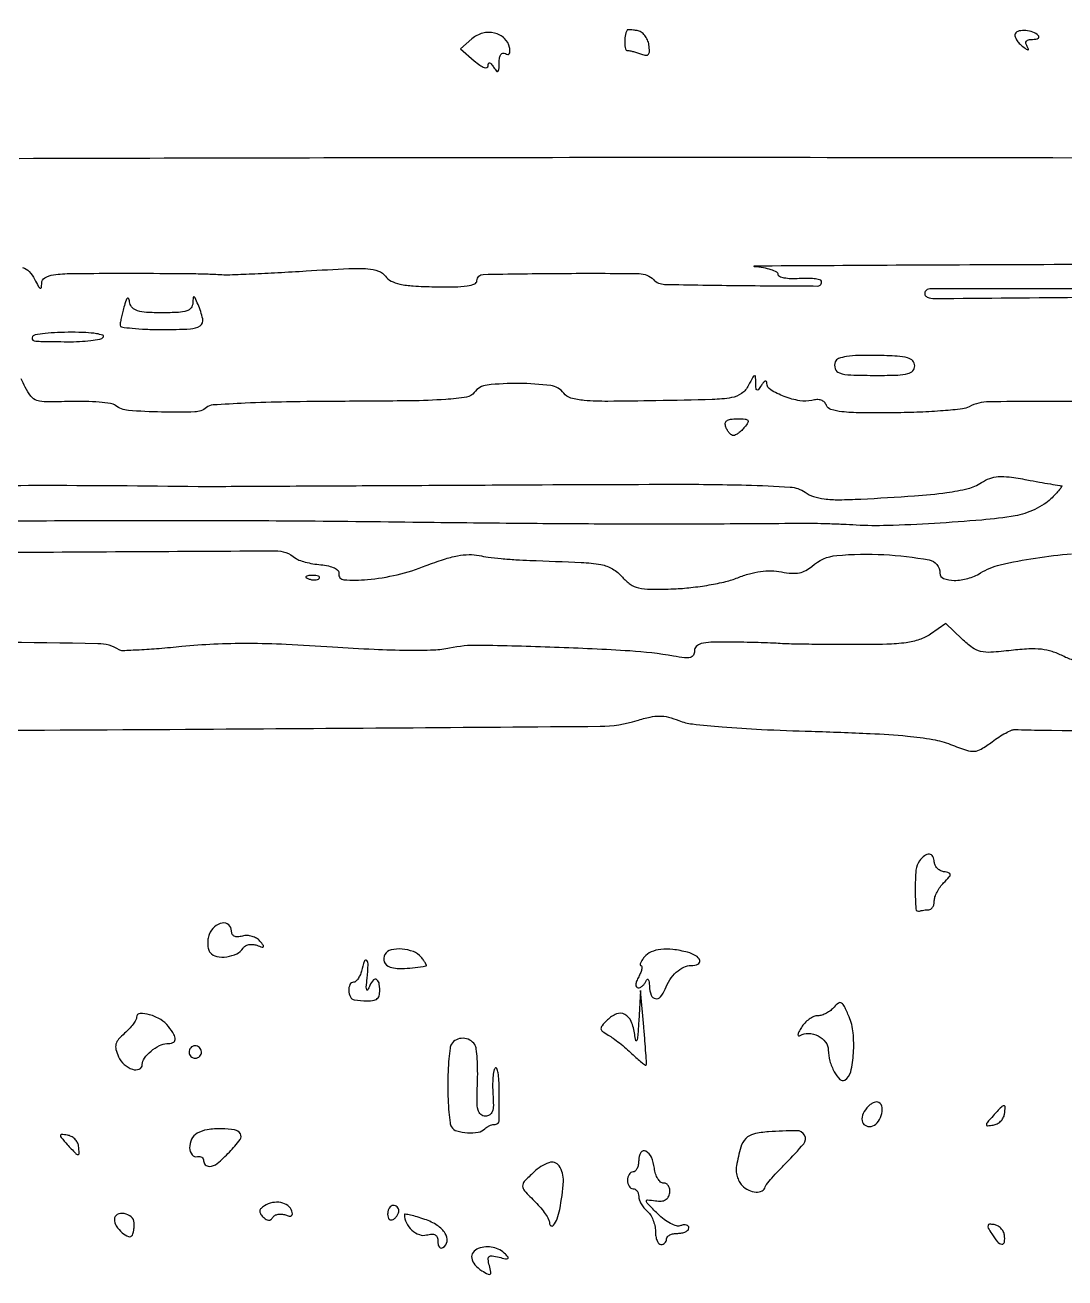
# Model space of a CAD drawing. Extents: x 0 to 5034, y 0 to 2560.
# Drawn here: x 1375 to 1561.4, y 165 to 389.6 of the extents above; entities that cross this region are included whole.
import ezdxf

# ---------------------------------------------------------------- set-up
doc = ezdxf.new("R2010")
doc.units = 0

msp = doc.modelspace()

# ---------------------------------------------------------------- linework, layer by layer
for points in [[(1316.795999, 263.01022, 0.001331), (1406.547551, 263.367364, 0.000323), (1478.117063, 263.888966, 0.073415), (1484.710471, 264.915834, -0.020487), (1487.041327, 265.53614, -0.055004), (1488.745096, 265.722995, -0.062259), (1490.323676, 265.52461, -0.032567), (1492.210471, 264.910873, 0.066249), (1494.624274, 264.301488, 0.008506), (1499.949636, 263.778058, 0.008537), (1506.998716, 263.327072, 0.00417), (1516, 262.980559, -0.003453), (1526.506043, 262.59121, -0.012568), (1533.166558, 262.13034, -0.01944), (1537.735635, 261.518604, -0.050542), (1540.928049, 260.624869, 0.01252), (1543.775548, 259.58891, 0.097578), (1545.169357, 259.407609, 0.120388), (1546.401141, 259.795151, 0.023054), (1548.362986, 261.110246, -0.01624), (1549.592295, 261.958794, -0.019671), (1550.799462, 262.669905, -0.018635), (1551.846663, 263.1832, -0.113406), (1552.434936, 263.297942, 0.005438), (1557.115, 263.193366, 0.000016), (1618.338811, 262.493314, 0.000014), (1679.769463, 261.794626, 0.006046)], [(1956.128309, 365.229883, 0.00009), (1885, 365.077819, -0.000677), (1842.375543, 365.036781, -0.000284), (1785.015625, 365.091866, -0.000281), (1723.676664, 365.220158, -0.000366), (1667.5, 365.41037, 0.000541), (1555.748589, 365.749556, 0.000788), (1457.207454, 365.786669, 0.000415), (1373.916606, 365.617634, 0.012538)], [(1332.194971, 306.91274, -0.001155), (1377.025873, 307.073428, -0.004016), (1406, 306.877592, 0.004907), (1407.1878, 306.87168, 0.000015), (1422.488545, 306.946143, 0.000086), (1439.781284, 307.033805, 0.000054), (1460.024835, 307.142117, -0.000754), (1490.690492, 307.263243, -0.006631), (1504.262504, 307.11639, -0.010106), (1512.15381, 306.766633, -0.137484), (1514.844079, 305.821765, 0.073865), (1516.365027, 305.061477, 0.048842), (1518.275332, 304.637342, 0.03262), (1520.906539, 304.490746, 0.010469), (1524.819244, 304.610115, 0.004102), (1534.435671, 305.184311, 0.016843), (1540.244048, 305.776036, 0.027247), (1544.047663, 306.506313, 0.084166), (1546.437446, 307.55097, -0.056329), (1547.951888, 308.315497, -0.073166), (1549.470751, 308.637467, -0.048962), (1551.443631, 308.568331, -0.012481), (1554.607086, 308.064837, 0.001309), (1556.847244, 307.656786, 0.001954), (1558.808232, 307.312796, 0.000819), (1560.488362, 307.027669, 0.041641), (1560.820023, 307, -0.60919), (1560.880252, 306.883315, -0.016651), (1560.438751, 306.303871, -0.017206), (1559.770236, 305.539813, -0.008917), (1558.886364, 304.630198, -0.055093), (1557.684341, 303.674285, -0.029823), (1556.025994, 302.763722, -0.029326), (1554.206275, 302.028723, -0.040671), (1552.5, 301.604043, -0.019054), (1546.514066, 300.8547, -0.006985), (1538.008442, 300.237271, -0.006834), (1529.576536, 299.859058, -0.022397), (1524, 299.935075, 0.004025), (1521.601809, 300.05597, 0.002954), (1518.940625, 300.152907, 0.002985), (1516.420576, 300.214743, 0.006629), (1514.5, 300.224934, -0.001166), (1497.063602, 300.126954, -0.001524), (1481.121314, 300.123135, -0.001473), (1464.755004, 300.217327, -0.000981), (1446, 300.417337, 0.001267), (1422.597688, 300.653524, 0.001811), (1401.834244, 300.735229, 0.001556), (1378.86177, 300.670903, 0.000656), (1348, 300.447923, -0.000938)], [(1374.553202, 346.138584, -0.11886), (1375.744833, 345.369093, -0.073565), (1376.709776, 344, 0.009444), (1377.36091, 342.767301, 0.140891), (1377.701747, 342.426052, 0.51751), (1377.918411, 342.530459, 0.039623), (1377.985258, 343.293127, -0.264113), (1378.549687, 344.268366, -0.099328), (1380.095776, 344.80088, -0.030659), (1383.337667, 345.03599, -0.002945), (1391.25, 345.077185, -0.000352), (1400.270371, 345.064659, -0.002627), (1404.554629, 345.033184, -0.005348), (1407.442675, 344.965894, -0.005809), (1410.25, 344.837771, 0.023381), (1411.716857, 344.822412, 0.001825), (1415.630733, 344.978795, 0.002487), (1420.299994, 345.205708, 0.001898), (1425.407816, 345.498854, -0.003356), (1433.020106, 345.913467, -0.028617), (1436.43764, 345.880934, -0.071563), (1438.36672, 345.47053, -0.147793), (1439.586213, 344.55121, 0.11889), (1440.602834, 343.690121, 0.063847), (1442.162133, 343.141053, 0.037681), (1444.558433, 342.813817, 0.009922), (1448.428835, 342.656793, 0.008664), (1452.018817, 342.64467, 0.032372), (1454.267801, 342.821966, 0.056034), (1455.602566, 343.170395, 0.310392), (1456.000438, 343.75, -0.408862), (1457.113827, 344.884756, -0.003155), (1471.224535, 345.059004, -0.004275), (1485.084528, 345.024202, -0.196039), (1487.658824, 343.941176, 0.193599), (1489.650149, 343.092368, 0.002576), (1503.308222, 342.88322, 0.001957), (1517.143263, 342.796824, 0.512262), (1517.75, 343.635466, 0.260056), (1517.445434, 343.914371, 0.028156), (1516.471875, 344.087817, 0.028847), (1515.204969, 344.166888, 0.019185), (1513.75, 344.117821, -0.025584), (1512.31277, 344.087749, -0.041699), (1511.101563, 344.22592, -0.051939), (1510.247548, 344.490774, -0.300126), (1510, 344.866033, 0.282309), (1509.74344, 345.284214, 0.038261), (1508.751563, 345.696247, 0.03484), (1507.378569, 346.043294, 0.022403), (1505.75, 346.261397, -0.953798), (1505.756358, 346.416215, -0.000198), (1531.149537, 346.564624, -0.000662), (1561.397014, 346.689385, -0.000371), (1598.184595, 346.765109, -0.00054)], [(1564.812658, 322.100773, 0.002893), (1547.788538, 322.044539, 0.121164), (1544.272494, 321.145834, -0.095818), (1543.046387, 320.766092, -0.007401), (1539.602309, 320.439681, -0.009914), (1535.45026, 320.190829, -0.007402), (1530.865111, 320.075115, -0.004837), (1524.803747, 320.070546, -0.02483), (1521.448396, 320.267293, -0.045037), (1519.471779, 320.664336, -0.233127), (1518.677025, 321.399277, 0.112524), (1518.302841, 321.957511, 0.106408), (1517.716604, 322.312242, 0.089719), (1516.949079, 322.430743, 0.057565), (1516.054232, 322.303931, -0.108911), (1513.899147, 322.220246, -0.046307), (1511.100196, 322.996997, -0.044697), (1508.669285, 324.179023, -0.259423), (1507.984687, 325.37132, 0.146653), (1507.892857, 325.663217, 0.346826), (1507.689119, 325.727825, 0.127683), (1507.375501, 325.506479, 0.032129), (1507, 325, -0.016603), (1506.459092, 324.221009, -0.36348), (1506.208116, 324.161347, -0.2674), (1506.042372, 324.411942, -0.011687), (1506.000571, 325.5, 0.015107), (1505.950643, 326.602911, 0.503004), (1505.757976, 326.724578, 0.180103), (1505.468712, 326.468184, 0.005307), (1504.70703, 325, -0.120345), (1503.455072, 323.536024, -0.115024), (1501.648586, 322.783463, -0.034697), (1498.202776, 322.450543, -0.00223), (1488.101534, 322.223306, -0.003133), (1479.460575, 322.121627, -0.021906), (1475.245867, 322.283148, -0.046591), (1472.827629, 322.711273, -0.169363), (1471.561931, 323.584417, 0.206792), (1469.233816, 324.953476, 0.028995), (1463.538745, 325.328647, 0.028871), (1457.841216, 325.044004, 0.210996), (1455.5296, 323.709593, -0.199267), (1454.15813, 322.876186, -0.0216), (1450.399033, 322.46303, -0.013602), (1444.071079, 322.21564, -0.002133), (1431.591009, 322.120705, 0.00337), (1421.869031, 322.022696, 0.007464), (1414.457774, 321.787312, 0.004183), (1408.688352, 321.469426, 0.15864), (1407.494099, 320.995103, -0.167301), (1405.435138, 320.217301, -0.01298), (1399.45628, 320.195172, -0.01404), (1393.511224, 320.494675, -0.140859), (1391.206521, 321.357681, 0.121831), (1390.337309, 321.720783, 0.01543), (1388.304837, 321.970758, 0.017359), (1385.831185, 322.111422, 0.013628), (1383.144823, 322.097542, -0.007791), (1378.885128, 322.025801, -0.077646), (1377.126782, 322.298245, -0.150597), (1376.034728, 323.057687, -0.05358), (1375.018453, 324.689013, 0.01114), (1374.279571, 326.135129, 0.134315)], [(1368.934005, 295.041976, -0.000516), (1419.843868, 295.334746, -0.176149), (1423.447108, 294.043896, 0.08687), (1424.079614, 293.682235, 0.021534), (1425.22333, 293.324614, 0.021373), (1426.587831, 293.023419, 0.019981), (1428.004015, 292.831705, -0.0294), (1429.399667, 292.615943, -0.057716), (1430.462254, 292.254984, -0.08709), (1431.10789, 291.797448, -0.248443), (1431.262248, 291.286744, 0.4522), (1432.148081, 290.135539, 0.03858), (1436.356631, 290.184127, 0.036044), (1441.694302, 291.049479, 0.035138), (1446.899436, 292.676893, -0.0148), (1450.032996, 293.798324, -0.031253), (1452.532115, 294.440688, -0.040283), (1454.603618, 294.666501, -0.061684), (1456.399436, 294.495103, 0.022765), (1457.994395, 294.216643, 0.007575), (1460.351709, 293.9511, 0.007523), (1462.975476, 293.735523, 0.008498), (1465.5, 293.609349, -0.002799), (1474.707491, 293.254324, -0.033467), (1478.243534, 292.860038, -0.088917), (1480.317913, 292.090292, -0.080776), (1482.075583, 290.628082, 0.059244), (1483.496141, 289.339433, 0.098938), (1484.963878, 288.681931, 0.056309), (1487.104483, 288.442406, 0.009016), (1491.31897, 288.522897, 0.018578), (1494.380153, 288.750695, 0.015054), (1497.640365, 289.215238, 0.015318), (1500.623239, 289.826965, 0.037614), (1502.754613, 290.505241, -0.027202), (1504.858902, 291.223432, -0.035683), (1506.847203, 291.63306, -0.03829), (1508.751778, 291.738487, -0.041073), (1510.604993, 291.546281, 0.028962), (1512.414741, 291.314211, 0.062755), (1513.812531, 291.392173, 0.075832), (1514.974212, 291.793244, 0.063021), (1516.047011, 292.542545, -0.16271), (1520.503277, 294.495132, -0.035696), (1528.98139, 294.656362, -0.033412), (1537.050483, 293.690391, -0.360743), (1539, 291.33994, 0.313773), (1539.67221, 290.374229, 0.089552), (1541.570557, 290.036642, 0.067441), (1544.032477, 290.376835, 0.069715), (1546.285183, 291.359134, -0.080195), (1549.825967, 292.816045, -0.018931), (1556.122635, 294.042996, -0.01996), (1562.604087, 294.789524, -0.058397)], [(1563.128326, 275.656864, -0.050584), (1561.020464, 276.489417, 0.042687), (1559.117246, 277.276038, 0.050007), (1557.206102, 277.676744, 0.039722), (1554.922817, 277.739189, 0.015873), (1551.802719, 277.477103, -0.012022), (1548.161658, 277.143007, -0.074215), (1546.292566, 277.294173, -0.101859), (1544.82094, 277.972438, -0.032283), (1542.961911, 279.536492), (1540.08936, 282.288571), (1537.29468, 280.394285, -0.066944), (1535.337264, 279.419616, -0.048251), (1532.959829, 278.858237, -0.02798), (1529.477675, 278.580794, -0.006214), (1523.5, 278.514237, -0.001627), (1519.104985, 278.534227, -0.001991), (1514.996875, 278.582643, -0.00166), (1511.543509, 278.648565, -0.014222), (1510, 278.727118, 0.010348), (1508.641174, 278.806831, 0.002525), (1506.398438, 278.880535, 0.002587), (1503.826172, 278.93875, 0.002576), (1501.25, 278.970443, 0.009223), (1497.931706, 278.932955, 0.05423), (1496.209406, 278.693587, 0.134449), (1495.334023, 278.199618, 0.200044), (1495, 277.398156, -0.127561), (1494.800562, 276.629145, -0.206762), (1494.273565, 276.223916, -0.091319), (1493.240367, 276.156038, -0.014971), (1491.25, 276.449668, 0.028893), (1483.442478, 277.380311, 0.00633), (1469.928684, 278.032309, 0.00472), (1456.300951, 278.388205, 0.057441), (1451.108957, 277.877294, -0.044375), (1448.26875, 277.522854, -0.011166), (1443.60227, 277.461584, -0.00972), (1437.574159, 277.634285, -0.005146), (1430.108957, 278.070542, 0.005985), (1421.821224, 278.540916, 0.010363), (1414.924479, 278.70647, 0.012035), (1408.843273, 278.580002, 0.013954), (1403.069231, 278.159091, -0.004882), (1399.016413, 277.789626, -0.007355), (1395.477242, 277.554145, -0.003436), (1392.47782, 277.41951, -0.148978), (1391.871624, 277.57934, 0.135493), (1388.067689, 278.690617, 0.000815), (1351.442953, 279.176048, 0.001383)]]:
    msp.add_lwpolyline(points, format="xyb")
for points in [[(1482.923489, 388.661516, 0.069046), (1482.591834, 387.606286, 0.047378), (1482.501479, 386.352874, 0.049821), (1482.630802, 385.300554, 0.350634), (1483.006696, 385, -0.048556), (1483.43598, 384.958213, -0.014221), (1484.083191, 384.811778, -0.014141), (1484.806054, 384.60452, -0.014726), (1485.506209, 384.359244, 0.057896), (1486.322708, 384.150109, 0.263239), (1486.761722, 384.325311, 0.17968), (1486.942215, 384.868664, 0.027768), (1486.837996, 386.018727, 0.068092), (1486.57791, 386.916879, 0.067058), (1486.085224, 387.717305, 0.072693), (1485.444236, 388.302572, 0.113438), (1484.75, 388.570999, 0.009044), (1484.073675, 388.655947, 0.014337), (1483.491587, 388.701552, 0.008224), (1483.013397, 388.717371, 0.29434)], [(1552.514981, 388.02424, 0.196973), (1552.447806, 387.619837, 0.069686), (1552.660607, 387.060445, 0.055997), (1553.095771, 386.443792, 0.040761), (1553.702969, 385.863307, 0.00934), (1554.472868, 385.262379, 0.131458), (1554.795177, 385.132651, 0.576573), (1554.885796, 385.252848, 0.035256), (1554.632941, 385.75, -0.086246), (1554.426943, 386.282809, -0.21815), (1554.520535, 386.677706, -0.174402), (1554.910177, 386.923724, -0.054518), (1555.60765, 387, 0.03874), (1556.223743, 387.047807, 0.110212), (1556.622078, 387.204336, 0.247304), (1556.745069, 387.433836, 0.200753), (1556.637722, 387.695611, 0.107955), (1555.686002, 388.306066, 0.069035), (1554.39811, 388.590542, 0.074326), (1553.19614, 388.507672, 0.202712)], [(1455.108639, 387.094222), (1453.054849, 385.31298), (1455.527425, 383.163103, 0.022652), (1456.548632, 382.353377, 0.069033), (1457.328926, 381.939921, 0.181963), (1457.79917, 381.944894, 0.30603), (1458.015313, 382.256613, -0.069983), (1458.083421, 382.701079, -0.403459), (1458.27167, 382.806881, -0.165257), (1458.563972, 382.614333, -0.021759), (1459, 382, 0.025105), (1459.516117, 381.283036, 0.418214), (1459.780177, 381.255355, 0.210879), (1459.949135, 381.59016, 0.011265), (1459.984687, 382.809017, -0.037519), (1460.059809, 383.727188, -0.110792), (1460.291645, 384.312175, -0.212089), (1460.650791, 384.534752, -0.174334), (1461.096132, 384.440587, 0.109215), (1461.517717, 384.293349, 0.277144), (1461.802194, 384.421166, 0.160506), (1461.923559, 384.828607, 0.041492), (1461.846132, 385.518714, 0.154734), (1460.933468, 387.18261, 0.133879), (1459.175485, 388.133638, 0.121503), (1457.035659, 388.107731, 0.115642)], [(1536.388191, 341.819098, 0.105879), (1536.286809, 341.534846, 0.116595), (1536.316095, 341.244476, 0.113952), (1536.47359, 340.993034, 0.097739), (1536.733688, 340.819098, 0.101111), (1538.099354, 340.552155, 0.000033), (1592.481259, 341.018206, 0.000029), (1646.936246, 341.491716, 0.790599), (1647, 341.771456, 0.114538), (1645.080429, 342.218536, 0.000078), (1591.371728, 342.250072, 0.000041), (1537.195404, 342.26901, 0.260006)], [(1392.723215, 339, 0.006584), (1392.455784, 337.987865, 0.00755), (1392.22772, 337.014063, 0.006888), (1392.058418, 336.183888, 0.042325), (1392.013655, 335.75, 0.379745), (1392.269279, 335.451179, 0.009364), (1394.207136, 335.220312, 0.015581), (1396.62532, 335.053948, 0.009382), (1399.5, 335, 0.010172), (1404.625156, 335.104272, 0.142161), (1406.357256, 335.684265, 0.304457), (1406.835837, 336.903054, 0.047272), (1406, 339.5, 0.005675), (1405.489401, 340.652006, 0.223503), (1405.282091, 340.827495, 0.467319), (1405.131074, 340.721577, 0.011173), (1405.070285, 339.75, -0.156078), (1404.750514, 338.873435, -0.151935), (1403.978129, 338.333858, -0.065847), (1402.475952, 338.065614, -0.011301), (1399.573324, 338, -0.012634), (1396.738827, 338.071635, -0.060815), (1395.151646, 338.347378, -0.122949), (1394.251675, 338.884605, -0.146795), (1393.782884, 339.75, 0.031312), (1393.570607, 340.524388, 0.500617), (1393.348481, 340.59612, 0.162764), (1393.098217, 340.254442, 0.009498)], [(1376.345492, 333.75, 0.221091), (1376.287424, 333.261836, 0.2834), (1376.625764, 332.975878, 0.033421), (1377.827058, 332.876479, 0.001132), (1382.575, 332.8125, 0.014696), (1384.773977, 332.85248, 0.019438), (1386.769375, 333.025391, 0.017126), (1388.388836, 333.286003, 0.148986), (1389.025, 333.625, 0.558959), (1388.942448, 333.971333, 0.041101), (1387.77986, 334.25, 0.02655), (1385.878897, 334.440758, 0.011732), (1383.354508, 334.5, 0.010698), (1380.812772, 334.445609, 0.015953), (1378.595595, 334.279688, 0.01095), (1376.795142, 334.047051, 0.220164)], [(1520.248518, 329.206872, 0.170822), (1520.214504, 327.97519, 0.240662), (1520.975696, 327.210506, 0.070902), (1523.010959, 326.853217, 0.008053), (1527.694444, 326.777778, 0.007822), (1531.438022, 326.836346, 0.053882), (1533.256879, 327.090711, 0.143513), (1534.154654, 327.618769, 0.190773), (1534.5, 328.490951, 0.193526), (1534.147923, 329.366518, 0.136305), (1533.224727, 329.913907, 0.052705), (1531.370336, 330.211169, 0.008033), (1527.622057, 330.352062, 0.01103), (1524.433568, 330.350297, 0.032879), (1522.259871, 330.157758, 0.048882), (1520.84534, 329.793907, 0.217159)], [(1504, 317.5, -0.02787), (1503.46681, 316.925878, -0.031713), (1502.894443, 316.440625, -0.033421), (1502.36337, 316.097977, -0.127224), (1501.984544, 316, -0.154241), (1501.647959, 316.106361, -0.056875), (1501.271248, 316.440625, -0.04955), (1500.915545, 316.926046, -0.041764), (1500.638374, 317.5, -0.104971), (1500.528489, 318.193102, -0.223368), (1500.778839, 318.660809, -0.130387), (1501.443216, 318.926554, -0.030306), (1502.65383, 319, -0.015828), (1504.068484, 318.955208, -0.196494), (1504.542618, 318.725386, -0.330631), (1504.580818, 318.314791, -0.036732)], [(1425.8125, 290.316886, 0.051402), (1426.359369, 290.160852, 0.05415), (1426.916927, 290.123424, 0.060344), (1427.402231, 290.202593, 0.126455), (1427.729167, 290.395833, 0.296942), (1427.77538, 290.614691, 0.208169), (1427.592839, 290.799335, 0.077125), (1427.112848, 290.910055, 0.028489), (1426.416667, 290.921053, 0.018894), (1425.670344, 290.862007, 0.168741), (1425.37858, 290.720685, 0.470617), (1425.395823, 290.538436, 0.054073)], [(1535.326553, 239.75, 0.138954), (1534.713815, 238.109586, 0.021136), (1534.575898, 234.581583, 0.017843), (1534.709061, 231.158008, 0.503622), (1535.355303, 230.75, -0.038037), (1535.672767, 230.846082, -0.016753), (1536.10437, 230.926562, -0.016468), (1536.569913, 230.981714, -0.021249), (1537, 231, 0.154765), (1537.381386, 231.120948, 0.09778), (1537.70625, 231.461607, 0.080164), (1537.925485, 231.97055, 0.061768), (1538, 232.571429, -0.081828), (1538.118984, 233.293596, -0.037559), (1538.493087, 234.17433, -0.035897), (1539.036222, 235.063164, -0.041305), (1539.678593, 235.821429, 0.010058), (1540.692602, 236.87706, 0.188479), (1540.857185, 237.298157, 0.330021), (1540.64579, 237.583549, 0.026367), (1539.678593, 237.823324, -0.077747), (1539.037206, 238.054159, -0.076543), (1538.493087, 238.470758, -0.081622), (1538.126959, 239.003987, -0.110144), (1538, 239.573324, 0.123087), (1537.757513, 240.543421, 0.259319), (1537.125814, 240.951402, 0.182269), (1536.238998, 240.682326, 0.07062)], [(1408.021287, 226.583333, 0.053149), (1407.789173, 225.698884, 0.049776), (1407.741537, 224.765306, 0.053439), (1407.873337, 223.923262, 0.104219), (1408.179651, 223.319836, 0.178223), (1409.348148, 222.618392, 0.080968), (1411.156601, 222.570799, 0.078375), (1412.949579, 223.109172, 0.14324), (1414.07558, 224.122291, -0.123674), (1414.48315, 224.518388, -0.08135), (1415.097716, 224.751595, -0.0732), (1415.820428, 224.790803, -0.068724), (1416.540519, 224.622825, 0.011632), (1417.478004, 224.287882, 0.322102), (1417.713253, 224.361514, 0.333815), (1417.713223, 224.603552, 0.012059), (1417.104676, 225.373873, 0.088097), (1416.508171, 225.878685, 0.06151), (1415.695865, 226.225696, 0.060128), (1414.801717, 226.37068, 0.07424), (1413.963232, 226.280134, -0.049982), (1413.111456, 226.146259, -0.125944), (1412.499978, 226.266748, -0.170779), (1412.133622, 226.631655, -0.112746), (1412, 227.216702, 0.221115), (1411.498662, 228.294934, 0.217906), (1410.346414, 228.615366, 0.145182), (1408.955238, 227.949834, 0.118901)], [(1439.5, 223, 0.244385), (1439.399921, 221.653696, 0.226947), (1440.446516, 220.73708, 0.085247), (1442.992287, 220.474272, 0.025639), (1446.872445, 220.936164, 0.470042), (1446.939963, 221.053471, 0.038105), (1446.769798, 221.421873, 0.030129), (1446.451238, 221.919836, 0.015843), (1446, 222.5, 0.128735), (1444.61098, 223.495856, 0.072421), (1442.573439, 223.954402, 0.076556), (1440.621311, 223.80567, 0.199684)], [(1486, 222.5, 0.02461), (1485.567772, 221.923711, 0.055341), (1485.313975, 221.440625, 0.118535), (1485.270882, 221.128495, 0.38557), (1485.412739, 221, -0.381638), (1485.582614, 220.848234, -0.079164), (1485.562769, 220.4125, -0.047738), (1485.364021, 219.767527, -0.024274), (1485, 219, 0.031042), (1484.629637, 218.191015, 0.077172), (1484.492234, 217.556421, 0.154155), (1484.591619, 217.161792, 0.260189), (1484.881483, 217, 0.113485), (1485.282953, 217.092311, 0.064422), (1485.701891, 217.367188, 0.059183), (1486.073943, 217.772018, 0.060442), (1486.337719, 218.25, -0.134342), (1486.534095, 218.507991, -0.451325), (1486.717133, 218.471875, -0.102704), (1486.859693, 218.046513, -0.020908), (1486.921053, 217.25, 0.081898), (1487.230802, 215.710128, 0.263994), (1488.005529, 215.067258, 0.269069), (1488.941049, 215.407952, 0.083665), (1489.725431, 216.75, -0.053648), (1490.588389, 218.452337, -0.064991), (1491.749223, 219.813402, -0.073722), (1493.075894, 220.697178, -0.110566), (1494.428571, 221, 0.107052), (1495.630992, 221.260428, 0.371587), (1495.938905, 221.927129, 0.199982), (1495.277364, 222.755915, 0.060212), (1493.75, 223.369714, 0.033381), (1491.136574, 223.886163, 0.060101), (1488.955233, 223.904279, 0.077023), (1487.235596, 223.436685, 0.115215)], [(1435.289749, 220, -0.038887), (1435.024544, 219.234516, -0.050447), (1434.660882, 218.5875, -0.059916), (1434.259476, 218.141258, -0.181596), (1433.883369, 218, 0.293892), (1433.234241, 217.582382, 0.116707), (1433.019461, 216.495274, 0.107005), (1433.308958, 215.363894, 0.25075), (1434, 214.875, 0.015201), (1436.304027, 214.657885, 0.076446), (1437.5894, 214.772635, 0.167576), (1438.274859, 215.215578, 0.156718), (1438.564866, 216, 0.040652), (1438.502349, 217.642613, 0.193287), (1438.059393, 218.451199, 0.397768), (1437.453388, 218.409077, 0.08434), (1436.819925, 217.433624, -0.02415), (1436.42391, 216.626142, -0.638812), (1436.241816, 216.638983, -0.111257), (1436.171382, 217.132163, -0.005695), (1436.319235, 218.75, 0.012628), (1436.502306, 221.114487, 0.187393), (1436.24686, 221.889284, 0.583102), (1435.849379, 221.819429, 0.021315)], [(1485.012562, 211, -0.004051), (1484.83779, 208.452876, -0.056618), (1484.664693, 207.551496, -0.762688), (1484.482814, 207.557899, -0.026927), (1484.282952, 208.664888, 0.06731), (1483.66924, 210.979367, 0.174666), (1482.523636, 212.23538, 0.217691), (1481.032838, 212.320151, 0.103746), (1479.38957, 211.246713, 0.018549), (1478.427022, 210.209971, 0.195193), (1478.24558, 209.672678, 0.226933), (1478.503674, 209.207091, 0.025504), (1479.551848, 208.539202, -0.027131), (1480.421834, 207.980868, -0.010801), (1481.554059, 207.126525, -0.010652), (1482.738612, 206.150215, -0.013179), (1483.797277, 205.189394, 0.009105), (1484.733789, 204.325419, 0.015874), (1485.545043, 203.648769, 0.010372), (1486.209955, 203.150926, 0.470412), (1486.356061, 203.189394, 0.123848), (1486.403357, 203.43866, 0.001158), (1486.288106, 205.318134, 0.003813), (1486.133513, 207.486154, 0.002447), (1485.922599, 210), (1485.345198, 216.5)], [(1520.045051, 213.554284, -0.054517), (1519.430626, 212.959511, -0.043042), (1518.653159, 212.456571, -0.044395), (1517.838997, 212.112899, -0.07783), (1517.118102, 212, 0.104055), (1516.39571, 211.848017, 0.051229), (1515.575868, 211.381761, 0.047701), (1514.790863, 210.700452, 0.050649), (1514.166722, 209.895357, 0.020285), (1513.727554, 209.124195, 0.079456), (1513.556512, 208.605527, 0.37271), (1513.667296, 208.42627, 0.217665), (1513.935124, 208.459904, -0.152903), (1515.446531, 208.846021, -0.105346), (1517.165171, 208.382831, -0.108092), (1518.512516, 207.274164, -0.168294), (1519, 205.866871, 0.068463), (1519.272102, 203.888968, 0.057377), (1520.074068, 201.927121, 0.070495), (1521.08419, 200.580111, 0.348171), (1521.963161, 200.477232, 0.201548), (1523.019802, 201.959021, 0.038869), (1523.50281, 205.290336, 0.041037), (1523.445308, 208.94322, 0.075206), (1522.716362, 211.823256, 0.01268), (1521.885087, 213.667921, 0.13763), (1521.350752, 214.274351, 0.309828), (1520.798922, 214.260042, 0.062895)], [(1395, 211.773676, -0.129765), (1394.862424, 211.252509, -0.030466), (1394.365973, 210.489933, -0.029387), (1393.667803, 209.655569, -0.025212), (1392.841611, 208.86263, 0.034385), (1391.756301, 207.782099, 0.116354), (1391.291307, 206.904405, 0.126941), (1391.288464, 205.956493, 0.044528), (1391.744234, 204.662001, 0.103221), (1392.762532, 203.274841, 0.1026), (1394.252643, 202.407038, 0.177342), (1395.459602, 202.441036, 0.307037), (1396, 203.238095, -0.160697), (1396.378982, 204.386829, -0.057382), (1397.57318, 205.663643, -0.056775), (1399.074636, 206.670589, -0.119901), (1400.428571, 207, 0.089553), (1401.481678, 207.190142, 0.287466), (1401.896305, 207.731387, 0.15892), (1401.690243, 208.647116, 0.030348), (1400.718197, 210.076467, 0.095447), (1399.311825, 211.316392, 0.06101), (1397.30778, 212.188357, 0.081467), (1395.607335, 212.40367, 0.403527)], [(1404.552786, 206.08541, 0.099038), (1404.401684, 205.679226, 0.097945), (1404.417584, 205.244476, 0.097945), (1404.597789, 204.848514, 0.099038), (1404.91459, 204.552786, 0.099038), (1405.320774, 204.401684, 0.097945), (1405.755524, 204.417584, 0.097945), (1406.151486, 204.597789, 0.099038), (1406.447214, 204.91459, 0.099038), (1406.598316, 205.320774, 0.097945), (1406.582416, 205.755524, 0.097945), (1406.402211, 206.151486, 0.099038), (1406.08541, 206.447214, 0.099038), (1405.679226, 206.598316, 0.097945), (1405.244476, 206.582416, 0.097945), (1404.848514, 206.402211, 0.099038)], [(1451.447906, 206.91571, 0.105879), (1451.184825, 206.1781, 0.010377), (1450.974628, 204.290076, 0.012758), (1450.826725, 202.003958, 0.009773), (1450.777778, 199.5, 0.009773), (1450.826725, 196.996042, 0.012758), (1450.974628, 194.709924, 0.010377), (1451.184825, 192.8219, 0.105879), (1451.447906, 192.08429, 0.186818), (1452.422432, 191.346761, 0.055687), (1454.295138, 191.030681, 0.055557), (1456.227091, 191.137145, 0.156086), (1457.416667, 191.75, -0.052335), (1457.771105, 192.037104, -0.038368), (1458.215625, 192.279687, -0.03908), (1458.677688, 192.445602, -0.066753), (1459.083333, 192.5, 0.080377), (1459.433467, 192.556652, 0.091482), (1459.730729, 192.720313, 0.100741), (1459.929475, 192.963952, 0.121457), (1460, 193.25), (1460, 195.150521), (1460, 198.666667, 0.014308), (1459.950129, 200.409146, 0.030038), (1459.791654, 201.754154, 0.048467), (1459.563059, 202.566831, 0.541487), (1459.290735, 202.624069, 0.153335), (1459.030333, 202.125222, 0.021576), (1458.873752, 200.960664, 0.022959), (1458.809667, 199.524692, 0.017693), (1458.867204, 197.957402, -0.017035), (1458.944265, 195.931003, -0.08402), (1458.758644, 194.807258, -0.173781), (1458.289437, 194.221628, -0.138679), (1457.505734, 194, -0.182236), (1456.691994, 194.306773, -0.1543), (1456.213832, 195.098032, -0.060167), (1456.027442, 196.681052, -0.009451), (1456.096273, 199.825267, 0.012212), (1456.13419, 202.141842, 0.015397), (1456.050909, 204.284439, 0.013522), (1455.87915, 206.055406, 0.107878), (1455.607991, 206.825267, 0.133108), (1454.732778, 207.64481, 0.117071), (1453.518893, 207.961005, 0.11934), (1452.310726, 207.696135, 0.141903)], [(1526.160081, 195.760081, 0.085298), (1525.250281, 194.472706, 0.146643), (1525.050682, 193.185352, 0.227897), (1525.597576, 192.360598, 0.184554), (1526.655524, 192.176676, 0.167332), (1527.749567, 192.809585, 0.099149), (1528.502662, 194.133817, 0.108895), (1528.648076, 195.547492, 0.229609), (1528.071015, 196.456111, 0.156552), (1527.698341, 196.548492, 0.070543), (1527.199952, 196.443073, 0.059731), (1526.659501, 196.169481, 0.049405)], [(1548.568603, 194.075805, 0.005286), (1547.46245, 192.827239, 0.18237), (1547.328564, 192.464567, 0.435285), (1547.519364, 192.289449, 0.016801), (1548.580487, 192.408934, 0.084275), (1549.268867, 192.632391, 0.071263), (1549.890588, 193.080312, 0.072374), (1550.353247, 193.67682, 0.09263), (1550.578388, 194.333129, 0.019066), (1550.721463, 195.657664, 0.473108), (1550.487066, 195.878874, 0.172957), (1550.017329, 195.640342, 0.00571)], [(1405.8323, 190.926026, 0.154986), (1404.845945, 189.873734, 0.114912), (1404.501008, 188.307103, 0.163349), (1404.924258, 187.094956, 0.290581), (1405.882837, 186.75, -0.087594), (1406.309317, 186.769381, -0.115992), (1406.671833, 186.632812, -0.127304), (1406.912868, 186.361472, -0.118823), (1407, 186, 0.103674), (1407.079978, 185.618426, 0.09892), (1407.307102, 185.29375, 0.096788), (1407.646398, 185.076174, 0.094588), (1408.045455, 185, 0.176851), (1409.451796, 185.513486, 0.028138), (1411.620285, 187.559827, 0.02515), (1413.534427, 189.796639, 0.312381), (1413.589499, 190.855188, 0.216839), (1412.562951, 191.542749, 0.038508), (1410.199999, 191.746725, 0.041159), (1407.670335, 191.561374, 0.088931)], [(1508.299913, 191.198868, 0.036408), (1505.608513, 190.802508, 0.14953), (1504.190673, 189.998478, 0.121846), (1503.307575, 188.440171, 0.02071), (1502.517647, 185.091633, 0.068995), (1502.470546, 184.194988, 0.050209), (1502.655082, 183.212287, 0.05061), (1503.028621, 182.295979, 0.074431), (1503.544808, 181.598049, 0.08196), (1504.726607, 180.751058, 0.0983), (1506.04597, 180.396798, 0.132448), (1507.124817, 180.612138, 0.218065), (1507.7, 181.321945, -0.10861), (1507.933296, 181.783531, -0.007403), (1508.884063, 182.914259, -0.010314), (1510.075623, 184.233502, -0.007546), (1511.45, 185.65, 0.020523), (1514.599161, 189.068862, 0.314727), (1514.74106, 190.582173, 0.271529), (1513.328412, 191.398888, 0.016841)], [(1382.568603, 188.924195, 0.00571), (1384.017329, 187.359658, 0.172957), (1384.487066, 187.121126, 0.473108), (1384.721463, 187.342336, 0.019066), (1384.578388, 188.666871, 0.09263), (1384.353247, 189.32318, 0.072374), (1383.890588, 189.919688, 0.071263), (1383.268867, 190.367609, 0.084275), (1382.580487, 190.591066, 0.016801), (1381.519364, 190.710551, 0.435285), (1381.328564, 190.535433, 0.18237), (1381.46245, 190.172761, 0.005286)], [(1485, 186.083333, -0.046036), (1484.926426, 185.285923, -0.065972), (1484.70625, 184.611979, -0.086035), (1484.382029, 184.157031, -0.197505), (1484, 184, 0.148195), (1483.618646, 183.884432, 0.098894), (1483.29375, 183.559375, 0.082425), (1483.074694, 183.073457, 0.064853), (1483, 182.5, 0.064853), (1483.074694, 181.926543, 0.082425), (1483.29375, 181.440625, 0.098894), (1483.618646, 181.115568, 0.148195), (1484, 181, -0.136626), (1484.381339, 180.893816, -0.100269), (1484.70625, 180.595343, -0.086403), (1484.924963, 180.148899, -0.070908), (1485, 179.622445, 0.086594), (1485.107783, 179.004766, 0.04354), (1485.440625, 178.28386, 0.041499), (1485.926058, 177.578122, 0.048188), (1486.5, 177, -0.077115), (1487.074671, 176.350236, -0.044437), (1487.559375, 175.42239, -0.043151), (1487.889322, 174.379233, -0.055078), (1488, 173.377555, 0.040156), (1488.073231, 172.467199, 0.05947), (1488.29375, 171.698407, 0.078214), (1488.617356, 171.17559, 0.21849), (1489, 171, 0.099038), (1489.381638, 171.076342, 0.097945), (1489.70625, 171.29375, 0.097945), (1489.923658, 171.618362, 0.099038), (1490, 172, -0.191087), (1490.151477, 172.381882, -0.088204), (1490.5875, 172.70625, -0.068025), (1491.234582, 172.926307, -0.048028), (1492, 173, 0.046464), (1492.765494, 173.07129, 0.06642), (1493.4125, 173.284531, 0.086521), (1493.849083, 173.598609, 0.196096), (1494, 173.968615, 0.178319), (1493.881352, 174.290721, 0.148661), (1493.572438, 174.488629, 0.102833), (1493.101716, 174.521478, 0.057848), (1492.54447, 174.378691, -0.160907), (1491.795231, 174.343204, -0.050481), (1490.735478, 174.757448, -0.043905), (1489.556482, 175.498684, -0.03411), (1488.414065, 176.495026, -0.003459), (1486.630506, 178.303435, -0.151888), (1486.391843, 178.773172, -0.490145), (1486.598632, 178.998352, -0.015643), (1488.015732, 178.834951, 0.050629), (1489.05161, 178.788397, 0.113407), (1489.803787, 179.006409, 0.137522), (1490.296135, 179.494729, 0.091675), (1490.557653, 180.25, 0.075223), (1490.557877, 180.918662, 0.101088), (1490.349956, 181.485938, 0.119133), (1489.969443, 181.862995, 0.136766), (1489.477938, 182, -0.178375), (1488.939948, 182.198235, -0.077293), (1488.435017, 182.785159, -0.06245), (1488.036836, 183.650115, -0.047248), (1487.816422, 184.672881, 0.073082), (1487.286036, 186.637065, 0.176001), (1486.265677, 187.714757, 0.390163), (1485.386919, 187.46234, 0.137631)], [(1466.221482, 183.991715, 0.015298), (1464.498386, 182.285012, 0.205603), (1464.196985, 181.469538, 0.174724), (1464.55312, 180.621247, 0.010491), (1466.5, 178.590909, -0.022215), (1467.457009, 177.544858, -0.025969), (1468.265625, 176.469223, -0.026281), (1468.844534, 175.503782, -0.122507), (1469, 174.878788, 0.249265), (1469.272145, 174.366809, 0.396667), (1469.72676, 174.440925, 0.076671), (1470.370362, 175.616552, 0.036831), (1470.837102, 177.27577, 0.03498), (1471.500464, 182.324062, 0.167246), (1470.734624, 185.083717, 0.344358), (1468.914499, 185.657515, 0.098349)], [(1417.89238, 177.933487, 0.053863), (1417.294389, 177.468236, 0.171107), (1417.071399, 177.021585, 0.173477), (1417.179247, 176.537987, 0.055667), (1417.645492, 175.954508, 0.049511), (1418.188995, 175.509164, 0.135686), (1418.656264, 175.355462, 0.174024), (1419.062152, 175.479477, 0.094301), (1419.419157, 175.869194, -0.127171), (1419.786545, 176.221353, -0.081005), (1420.345913, 176.425282, -0.072203), (1421.006927, 176.454241, -0.066607), (1421.668475, 176.296977, 0.042533), (1422.351129, 176.099647, 0.187622), (1422.756002, 176.171045, 0.264717), (1422.92167, 176.468793, 0.078142), (1422.832241, 177.003277, 0.158201), (1422.120449, 177.968219, 0.109261), (1420.862702, 178.505606, 0.095179), (1419.337981, 178.500027, 0.090276)], [(1440, 176.440983, 0.066118), (1440.073267, 175.889346, 0.138808), (1440.29375, 175.521475, 0.191142), (1440.620352, 175.392057, 0.139169), (1441, 175.5, 0.06081), (1441.382515, 175.806203, 0.051032), (1441.70625, 176.2129, 0.053229), (1441.926698, 176.653442, 0.089642), (1442, 177.059017, 0.105429), (1441.923444, 177.418051, 0.099231), (1441.70625, 177.723586, 0.096318), (1441.381732, 177.928382, 0.092995), (1441, 178, 0.153634), (1440.618621, 177.879982, 0.097988), (1440.29375, 177.542039, 0.080552), (1440.074545, 177.037096, 0.062283)], [(1391, 175.533961, 0.143613), (1391.352524, 174.331933, 0.070034), (1392.404242, 173.109297, 0.092158), (1393.541838, 172.432373, 0.380836), (1394.225838, 172.701442, 0.055767), (1394.376618, 173.105894, 0.02319), (1394.492034, 173.678046, 0.022596), (1394.560046, 174.308306, 0.027121), (1394.564866, 174.904671, 0.213333), (1394.038291, 175.950323, 0.127991), (1392.751831, 176.539266, 0.158411), (1391.520183, 176.366346, 0.286769)], [(1443, 176.31642, 0.1198), (1443.349085, 174.880375, 0.089765), (1444.345385, 173.585938, 0.094585), (1445.677921, 172.774152, 0.154801), (1446.986912, 172.706828, -0.047357), (1447.916402, 172.857911, -0.147357), (1448.528197, 172.717166, -0.183763), (1448.879914, 172.289798, -0.081461), (1449, 171.557614, 0.054386), (1449.065654, 170.955807, 0.117717), (1449.267587, 170.539565, 0.188989), (1449.566024, 170.372167, 0.174538), (1449.910933, 170.444954, 0.222003), (1450.642835, 171.561341, 0.180119), (1450.336991, 172.975202, 0.107207), (1448.900467, 174.418488, 0.06083), (1446.673876, 175.501305, 0.010248), (1445.264749, 175.953668, 0.017953), (1444.079201, 176.261741, 0.013146), (1443.149039, 176.442598, 0.463637)], [(1548.292053, 172.903957, 0.03389), (1549.312413, 171.492687, 0.195877), (1550.108066, 171.068108, 0.40278), (1550.58036, 171.436533, 0.072188), (1550.578388, 172.666871, 0.08581), (1550.363625, 173.321667, 0.07152), (1549.931094, 173.913743, 0.072211), (1549.354051, 174.355061, 0.091), (1548.718378, 174.570828, 0.040862), (1547.901928, 174.623192, 0.337719), (1547.62832, 174.406864, 0.188427), (1547.684429, 173.949586, 0.015919)], [(1456.25, 170.271617, 0.152336), (1455.314479, 169.575689, 0.199806), (1455.069583, 168.550343, 0.141867), (1455.62805, 167.369668, 0.072345), (1456.890755, 166.300297, 0.014628), (1457.98845, 165.658623, 0.281972), (1458.366372, 165.677509, 0.299336), (1458.506129, 166.017994, 0.015895), (1458.232824, 167.217682, -0.032007), (1458.013375, 168.347858, -0.253252), (1458.198798, 168.828374, -0.219423), (1458.728585, 168.977535, -0.024561), (1459.986119, 168.713881, 0.012091), (1461.111884, 168.448392, 0.160036), (1461.530577, 168.49462, 0.470243), (1461.592935, 168.725009, 0.042678), (1461.154173, 169.245827, 0.07016), (1460.105424, 170.035352, 0.074895), (1458.901851, 170.482488, 0.07321), (1457.596394, 170.560955, 0.062859)]]:
    msp.add_lwpolyline(points, format="xyb", close=True)

doc.saveas('drawing.dxf')
